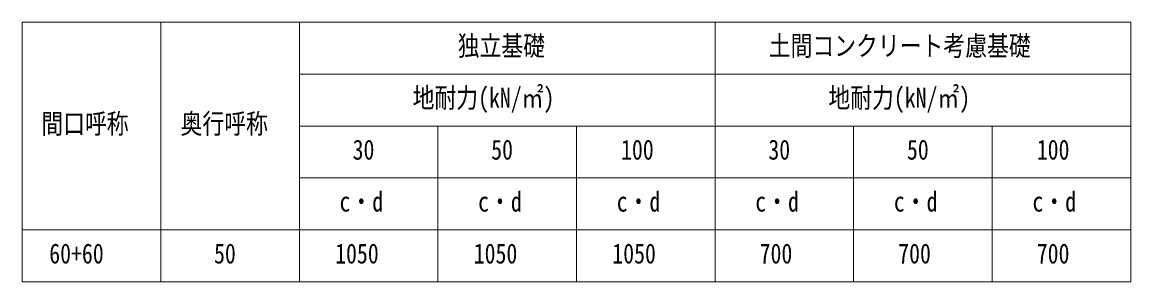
# Model space of a CAD drawing. Units: millimetres, scale not verified. Extents: x -14718 to 14718, y -10396 to 10396.
# Drawn here: x 2139 to 8539, y -1899 to -399 of the extents above; entities that cross this region are included whole.
import ezdxf
from ezdxf.enums import TextEntityAlignment as Align

# ---------------------------------------------------------------- set-up
doc = ezdxf.new("R2010")
doc.units = ezdxf.units.MM
doc.header["$LTSCALE"] = 50
doc.layers.add('0-1_TABLE1', color=7, linetype='Continuous', lineweight=18)
doc.styles.add('ＭＳ ゴシック', font='')
doc.styles.get('ＭＳ ゴシック').set_extended_font_data('MS Gothic')

msp = doc.modelspace()

# ---------------------------------------------------------------- linework, layer by layer
at = {"layer": '0-1_TABLE1'}
for p, q in [((2138.54, -398.86), (8538.54, -398.86)), ((2938.54, -398.86), (2938.54, -1898.86)), ((3738.54, -398.86), (3738.54, -1898.86)), ((3738.54, -698.86), (8538.54, -698.86)), ((3738.54, -998.86), (8538.54, -998.86)), ((4538.54, -998.86), (4538.54, -1898.86)), ((5338.54, -998.86), (5338.54, -1898.86)), ((3738.54, -1298.86), (8538.54, -1298.86)), ((2138.54, -1898.86), (8538.54, -1898.86))]:
    msp.add_line(p, q, dxfattribs=at)
for points in [[(2138.54, -398.86), (2138.54, -1598.86), (2138.54, -1898.86)], [(6138.54, -398.86), (6138.54, -1598.86), (6138.54, -1898.86)], [(8538.54, -398.86), (8538.54, -998.86), (8538.54, -1598.86), (8538.54, -1898.86)], [(6938.54, -998.86), (6938.54, -1598.86), (6938.54, -1898.86)], [(7738.54, -998.86), (7738.54, -1598.86), (7738.54, -1898.86)], [(2138.54, -1598.86), (2938.54, -1598.86), (8538.54, -1598.86)]]:
    msp.add_lwpolyline(points, dxfattribs=at)

# ---------------------------------------------------------------- texts
at = {"layer": '0-1_TABLE1', "style": 'ＭＳ ゴシック', "width": 0.8}
for s, p in [('独立基礎', (4652.94, -627.61)), ('土間コンクリート考慮基礎', (6448.14, -627.61)), ('地耐力(kN/㎡)', (4392.54, -927.61)), ('地耐力(kN/㎡)', (6792.54, -927.61)), ('間口呼称', (2248.74, -1077.61)), ('奥行呼称', (3052.94, -1077.61)), ('30', (4046.14, -1227.61)), ('50', (4846.14, -1227.61)), ('100', (5595.74, -1227.61)), ('30', (6446.14, -1227.61)), ('50', (7246.14, -1227.61)), ('100', (7995.74, -1227.61)), ('c・d', (3970.54, -1527.61)), ('c・d', (4770.54, -1527.61)), ('c・d', (5570.54, -1527.61)), ('c・d', (6370.54, -1527.61)), ('c・d', (7170.54, -1527.61)), ('c・d', (7970.54, -1527.61)), ('60+60', (2294.94, -1827.61)), ('50', (3246.14, -1827.61)), ('1050', (3945.34, -1827.61)), ('1050', (4745.34, -1827.61)), ('1050', (5545.34, -1827.61)), ('700', (6395.74, -1827.61)), ('700', (7195.74, -1827.61)), ('700', (7995.74, -1827.61))]:
    msp.add_text(s, height=115.5, dxfattribs=at).set_placement(p, align=Align.BOTTOM_LEFT)

doc.saveas('drawing.dxf')
